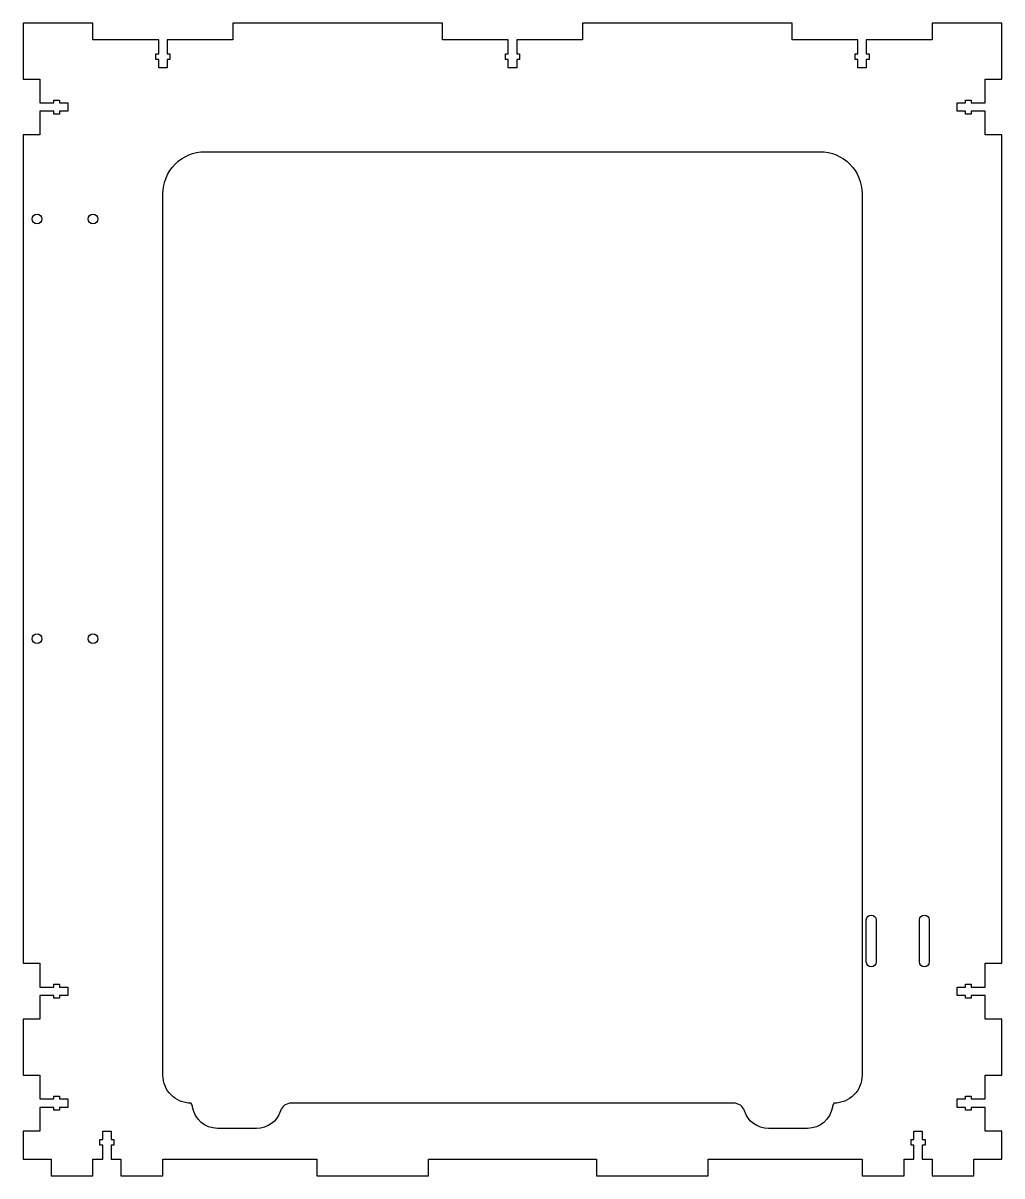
# Model space of a CAD drawing. Header units: millimetres. Extents: x -175 to 175, y -6 to 406.
import ezdxf

# ---------------------------------------------------------------- set-up
doc = ezdxf.new("R2010")
doc.units = ezdxf.units.MM

msp = doc.modelspace()

# ---------------------------------------------------------------- linework, layer by layer
msp.add_lwpolyline([(175, 366), (169, 366), (169, 374.5), (164, 374.5), (164, 373.5), (162, 373.5), (162, 374.5), (159, 374.5), (159, 377.5), (162, 377.5), (162, 378.5), (164, 378.5), (164, 377.5), (169, 377.5), (169, 386), (175, 386), (175, 406), (150, 406), (150, 400), (126.5, 400), (126.5, 395), (127.5, 395), (127.5, 393), (126.5, 393), (126.5, 390), (123.5, 390), (123.5, 393), (122.5, 393), (122.5, 395), (123.5, 395), (123.5, 400), (100, 400), (100, 406), (25, 406), (25, 400), (1.5, 400), (1.5, 395), (2.5, 395), (2.5, 393), (1.5, 393), (1.5, 390), (-1.5, 390), (-1.5, 393), (-2.5, 393), (-2.5, 395), (-1.5, 395), (-1.5, 400), (-25, 400), (-25, 406), (-100, 406), (-100, 400), (-123.5, 400), (-123.5, 395), (-122.5, 395), (-122.5, 393), (-123.5, 393), (-123.5, 390), (-126.5, 390), (-126.5, 393), (-127.5, 393), (-127.5, 395), (-126.5, 395), (-126.5, 400), (-150, 400), (-150, 406), (-175, 406), (-175, 386), (-169, 386), (-169, 377.5), (-164, 377.5), (-164, 378.5), (-162, 378.5), (-162, 377.5), (-159, 377.5), (-159, 374.5), (-162, 374.5), (-162, 373.5), (-164, 373.5), (-164, 374.5), (-169, 374.5), (-169, 366), (-175, 366), (-175, 70), (-169, 70), (-169, 61.5), (-164, 61.5), (-164, 62.5), (-162, 62.5), (-162, 61.5), (-159, 61.5), (-159, 58.5), (-162, 58.5), (-162, 57.5), (-164, 57.5), (-164, 58.5), (-169, 58.5), (-169, 50), (-175, 50), (-175, 30), (-169, 30), (-169, 21.5), (-164, 21.5), (-164, 22.5), (-162, 22.5), (-162, 21.5), (-159, 21.5), (-159, 18.5), (-162, 18.5), (-162, 17.5), (-164, 17.5), (-164, 18.5), (-169, 18.5), (-169, 10), (-175, 10), (-175, 0), (-165, 0), (-165, -6), (-150, -6), (-150, 0), (-146.5, 0), (-146.5, 5), (-147.5, 5), (-147.5, 7), (-146.5, 7), (-146.5, 10), (-143.5, 10), (-143.5, 7), (-142.5, 7), (-142.5, 5), (-143.5, 5), (-143.5, 0), (-140, 0), (-140, -6), (-125, -6), (-125, 0), (-70, 0), (-70, -6), (-30, -6), (-30, 0), (30, 0), (30, -6), (70, -6), (70, 0), (125, 0), (125, -6), (140, -6), (140, 0), (143.5, 0), (143.5, 5), (142.5, 5), (142.5, 7), (143.5, 7), (143.5, 10), (146.5, 10), (146.5, 7), (147.5, 7), (147.5, 5), (146.5, 5), (146.5, 0), (150, 0), (150, -6), (165, -6), (165, 0), (175, 0), (175, 10), (169, 10), (169, 18.5), (164, 18.5), (164, 17.5), (162, 17.5), (162, 18.5), (159, 18.5), (159, 21.5), (162, 21.5), (162, 22.5), (164, 22.5), (164, 21.5), (169, 21.5), (169, 30), (175, 30), (175, 50), (169, 50), (169, 58.5), (164, 58.5), (164, 57.5), (162, 57.5), (162, 58.5), (159, 58.5), (159, 61.5), (162, 61.5), (162, 62.5), (164, 62.5), (164, 61.5), (169, 61.5), (169, 70), (175, 70)], close=True)
for points in [[(82.94, 17.23, 0.325305), (79.13, 20), (-79.13, 20, 0.325305), (-82.94, 17.23, -0.325305), (-91.5, 11), (-105.5, 11, -0.368005), (-114.38, 18.56, 0.09657), (-114.91, 20), (-115, 20, -0.414214), (-125, 30), (-125, 345, -0.414214), (-110, 360), (110, 360, -0.414214), (125, 345), (125, 30, -0.414214), (115, 20), (114.91, 20, 0.09657), (114.38, 18.56, -0.368005), (105.5, 11), (91.5, 11, -0.325305)], [(126.5, 85.5, -1), (130, 85.5), (130, 70.5, -1), (126.5, 70.5)], [(145.5, 85.5, -1), (149, 85.5), (149, 70.5, -1), (145.5, 70.5)]]:
    msp.add_lwpolyline(points, format="xyb", close=True)
for centre in [(-170, 336), (-150, 336), (-170, 186), (-150, 186)]:
    msp.add_circle(centre, 1.75)

doc.saveas('drawing.dxf')
